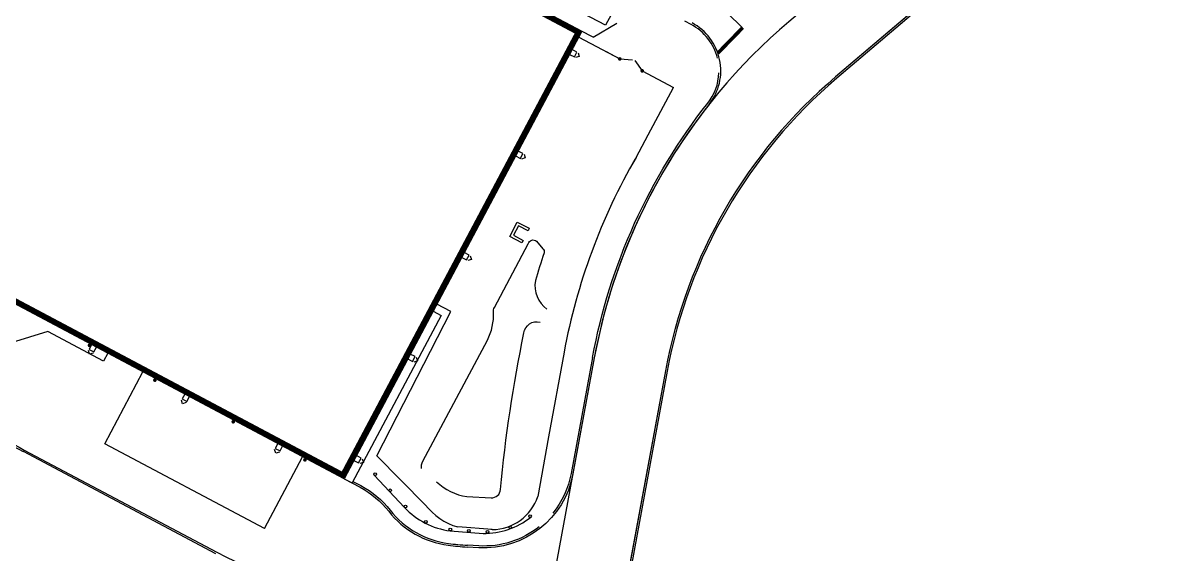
# Model space of a CAD drawing. Header units: feet. Extents: x 4566 to 6562, y 3176 to 5478.
# Drawn here: x 4919 to 5559, y 3818 to 4111 of the extents above; entities that cross this region are included whole.
import ezdxf

# ---------------------------------------------------------------- set-up
doc = ezdxf.new("R2010")
doc.units = ezdxf.units.FT
doc.header["$MEASUREMENT"] = 0
for name, color, linetype in [('BLDG-CANOPIES', 11, 'Continuous'), ('BLDG-EXTENTS', 11, 'Continuous'), ('BLDG-EXTERIOR-STRUCTURES', 7, 'Continuous'), ('C-STRM-DRN', 5, 'Continuous'), ('C-TOPO-POND-BOTTOM-EXTENTS', 82, 'Continuous'), ('E3BDL', 7, 'Continuous'), ('ECTR-LITE-BLDG-EXTR', 1, 'Continuous'), ('GUARD-RAIL', 5, 'Continuous'), ('P7DRS-RD', 92, 'Continuous'), ('PKNG-EOP', 254, 'Continuous'), ('PKNG-STRP-NO-PARKING-EXTENTS', 7, 'Continuous'), ('PKNG-STRP-TRAFFIC-CONTROL', 7, 'Continuous'), ('PLNT-TURF', 92, 'Continuous'), ('SITE-FENC', 1, 'Continuous')]:
    doc.layers.add(name, color=color, linetype=linetype)

# ---------------------------------------------------------------- blocks, each defined once
blk = doc.blocks.new('GDRAIL')
blk.add_circle((0, 0.015), 0.015)
blk = doc.blocks.new('Light_Fixture_Wall_250-W')
at = {"layer": 'ECTR-LITE-BLDG-EXTR'}
for p, q in [((-1.5, 3.75), (0, 5.25)), ((0, 5.25), (1.5, 3.75))]:
    blk.add_line(p, q, dxfattribs=at)
blk.add_lwpolyline([(1.5, 0), (1.5, 3), (-1.5, 3), (-1.5, 0)], close=True, dxfattribs=at)

msp = doc.modelspace()

# ---------------------------------------------------------------- linework, layer by layer
at = {"layer": 'BLDG-CANOPIES'}
for p, q in [((5169.38, 4138.21), (5228.33, 4106.89)), ((5228.33, 4106.89), (5096.74, 3859.26)), ((5096.74, 3859.26), (4717.02, 4061.04))]:
    msp.add_line(p, q, dxfattribs=at)
at = {"layer": 'BLDG-EXTENTS', "const_width": 3}
msp.add_lwpolyline([(5073.67, 4187.37), (5147.48, 4148.15), (5154.82, 4161.95), (5174.68, 4151.39), (5167.35, 4137.59), (5226.3, 4106.27), (5096.12, 3861.29), (4719.05, 4061.66), (4754.24, 4127.89), (4780.74, 4113.82), (4875.72, 4292.56), (4921.42, 4268.28), (4929.4, 4283.29), (4995.92, 4247.94), (4987.94, 4232.93), (5048.36, 4200.82), (5055.69, 4214.62), (5081.01, 4201.17)], close=True, dxfattribs=at)
at = {"layer": 'BLDG-EXTERIOR-STRUCTURES'}
for p, q in [((5234.5, 4103.61), (5247.68, 4111.37)), ((5234.5, 4103.61), (5227.81, 4107.16)), ((5146.01, 3951.99), (5150.43, 3949.64)), ((5150.43, 3949.64), (5101.15, 3856.92)), ((4964.36, 3878.65), (4985.47, 3918.39)), ((5052.66, 3831.73), (4964.36, 3878.65)), ((5052.66, 3831.73), (5073.78, 3871.46)), ((5096.74, 3859.26), (5101.15, 3856.92))]:
    msp.add_line(p, q, dxfattribs=at)
at = {"layer": 'BLDG-EXTERIOR-STRUCTURES', "flags": 128}
msp.add_lwpolyline([(5241.38, 4110.15), (5213.12, 4125.16), (5216.25, 4131.05), (5244.51, 4116.03)], close=True, dxfattribs=at)
at = {"layer": 'C-STRM-DRN'}
msp.add_lwpolyline([(5198.55, 3996.49), (5193.23, 3999.27), (5190.45, 3993.96), (5195.76, 3991.17), (5195.07, 3989.84), (5188.42, 3993.32), (5192.6, 4001.3), (5199.24, 3997.82)], close=True, dxfattribs=at)
at = {"layer": 'C-TOPO-POND-BOTTOM-EXTENTS', "flags": 128}
for points in [[(5139.61, 3864.89, -0.184818), (5140.4, 3868.97), (5176.04, 3936.03, 0.13817), (5179.37, 3951.4, -0.13817), (5179.95, 3954.05), (5198.68, 3989.31, -0.558494), (5203.22, 3990.72), (5206.68, 3986.49, -0.337108), (5207.42, 3984.18), (5207.42, 3984.18, 0.014893), (5202.62, 3968.88, 0.293961), (5209.01, 3953.17)], [(5147.93, 3857.59, 0.159416), (5164.65, 3849.39), (5178.04, 3848.79, 0.434547), (5183.24, 3853.31, -0.027055), (5196.22, 3939.92, -0.461692), (5205.15, 3945.82)]]:
    msp.add_lwpolyline(points, format="xyb", dxfattribs=at)
at = {"layer": 'E3BDL', "flags": 128}
for points in [[(5513.18, 4256.73), (5342.8, 4112.1, 0.172825), (5235.19, 3926.2), (5206.03, 3768.09), (5133.42, 3374.46, 0.067174), (5129.29, 3288.97)], [(5539.06, 4226.24), (5368.68, 4081.61, 0.172825), (5274.53, 3918.94), (5245.37, 3760.83), (5172.76, 3367.21, 0.067174), (5169.15, 3292.4)]]:
    msp.add_lwpolyline(points, format="xyb", dxfattribs=at)
at = {"layer": 'GUARD-RAIL'}
for p, q in [((5113.39, 3861.32), (5130.17, 3843.37)), ((5155.44, 3830.41), (5173.61, 3829.03))]:
    msp.add_line(p, q, dxfattribs=at)
for centre, start, end in [((5160.85, 3872.06), 223.08381, 262.59875), ((5174.18, 3871.03), 269.22804, 308.09389)]:
    msp.add_arc(centre, 42, start, end, dxfattribs=at)
at = {"layer": 'P7DRS-RD', "const_width": 1, "flags": 128}
for points in [[(4955.4, 3933.06, 1), (4956.4, 3933.06, 1)], [(4991.61, 3913.82, 1), (4992.61, 3913.82, 1)], [(5034.96, 3890.79, 1), (5035.96, 3890.79, 1)], [(5074.61, 3869.71, 1), (5075.61, 3869.71, 1)]]:
    msp.add_lwpolyline(points, format="xyb", close=True, dxfattribs=at)
at = {"layer": 'PKNG-EOP'}
for points in [[(5558.57, 4203.46, 0.414146), (5516.29, 4206.91), (5368.68, 4081.61, 0.172825), (5274.53, 3918.94), (5242.18, 3743.53), (5236.61, 3710.36), (5233.61, 3692.5)], [(4845.85, 3942.93, 0.127424), (4919.79, 3875.15), (5026.28, 3818.57, 0.107861), (5111.88, 3794.55), (5175.95, 3790.79, -0.450942), (5203.69, 3755.4), (5201.79, 3745.1), (5198.15, 3725.37, -0.065793), (5195.72, 3717.9)], [(5235.19, 3926.2), (5223.35, 3861.96, -0.378415), (5171.24, 3821.12), (5164.94, 3821.49)], [(5096.74, 3859.26), (5105.57, 3854.57, -0.104918), (5121.48, 3841.24, 0.196837), (5154.41, 3822.48, 0.196837)]]:
    msp.add_lwpolyline(points, format="xyb", dxfattribs=at)
for centre, radius, start, end in [((5275.16, 4085), 30, 321.71519, 62.01428), ((5549.89, 3868.15), 320, 141.71519, 169.54867), ((5173.73, 3971.23), 150, 262.59875, 266.63911)]:
    msp.add_arc(centre, radius, start, end, dxfattribs=at)
at = {"layer": 'PKNG-STRP-NO-PARKING-EXTENTS'}
for p, q in [((4932.79, 3940.72), (4912.51, 3934.51)), ((4963.7, 3924.3), (4932.79, 3940.72)), ((4966.05, 3928.71), (4963.7, 3924.3))]:
    msp.add_line(p, q, dxfattribs=at)
at = {"layer": 'PKNG-STRP-TRAFFIC-CONTROL'}
msp.add_line((5295.61, 4129.93), (5317.25, 4108.83), dxfattribs=at)
at = {"layer": 'PKNG-STRP-TRAFFIC-CONTROL', "const_width": 2}
msp.add_lwpolyline([(5303.53, 4094.75), (5317.26, 4108.84)], dxfattribs=at)
at = {"layer": 'PLNT-TURF'}
for p, q in [((5288.77, 4110.61), (5285.23, 4112.48)), ((5025.81, 3817.68), (4919.33, 3874.27))]:
    msp.add_line(p, q, dxfattribs=at)
for points in [[(5557.81, 4202.81, 0.414146), (5516.94, 4206.15), (5369.33, 4080.85, 0.172825), (5275.51, 3918.76), (5243.16, 3743.36), (5234.59, 3692.33)], [(5303.31, 4091.95, 0.213171), (5288.77, 4110.61)], [(5234.21, 3926.38, -0.122047), (5297.92, 4067.03, 0.158622), (5304.13, 4083.87)], [(5234.21, 3926.38), (5222.36, 3862.14, -0.125672), (5212.2, 3840.13)], [(5101.62, 3857.8), (5106.04, 3855.45, -0.104918), (5122.27, 3841.86, 0.196837), (5154.54, 3823.47, 0.017631), (5164.99, 3822.49)], [(5204.73, 3832.73, -0.185086), (5171.3, 3822.11), (5164.99, 3822.49)]]:
    msp.add_lwpolyline(points, format="xyb", dxfattribs=at)
msp.add_arc((5013.64, 4051.77), 201, 212.96743, 242.01428, dxfattribs=at)
at = {"layer": 'SITE-FENC', "ltscale": 5}
for p, q in [((5226.58, 4103.61), (5249.3, 4091.53)), ((5241.67, 4095.59), (5249.3, 4091.53)), ((5249.3, 4091.53), (5256.28, 4091.02)), ((5257.57, 4090.61), (5261.69, 4084.95)), ((5261.69, 4084.95), (5278.98, 4075.76)), ((5264.96, 4049.56), (5278.98, 4075.76)), ((5258.29, 4037.08), (5264.96, 4049.56)), ((5114.89, 3871.99), (5155.82, 3951.82)), ((5155.82, 3951.82), (5148.1, 3955.92)), ((5218.48, 3929.28), (5209.91, 3882.38)), ((5209.91, 3882.38), (5203.9, 3849.43)), ((5141.7, 3844.88), (5114.89, 3871.99)), ((5178.67, 3831.17), (5159.63, 3832.58)), ((5178.67, 3831.17), (5177.95, 3831.22))]:
    msp.add_line(p, q, dxfattribs=at)
at = {"layer": 'SITE-FENC', "ltscale": 5, "const_width": 1, "flags": 128}
for points in [[(5248.8, 4091.52, 1), (5249.8, 4091.55, 1)], [(5261.19, 4084.93, 1), (5262.19, 4084.97, 1)]]:
    msp.add_lwpolyline(points, format="xyb", close=True, dxfattribs=at)
at = {"layer": 'SITE-FENC', "ltscale": 5}
for centre, radius, start, end in [((5549.89, 3868.15), 337, 149.91425, 169.54867), ((5549.89, 3868.15), 337, 149.91425, 150.8768), ((5178.7, 3857.68), 26.52, 269.934, 341.86752), ((5169.83, 3866.65), 35.57, 217.72865, 253.32915)]:
    msp.add_arc(centre, radius, start, end, dxfattribs=at)

# ---------------------------------------------------------------- block references
for p, rotation in [((5222.23, 4095.41), 242.0142838783115), ((5192.38, 4039.24), 242.0109478092808), ((5162.53, 3983.08), 242.0142838783139), ((4958.4, 3932.78), 152.0142838783125), ((5132.69, 3926.91), 242.014283878313), ((5009.91, 3905.41), 152.014283878309), ((5061.42, 3878.03), 152.0142838783232), ((5102.84, 3870.74), 242.0142838782678)]:
    msp.add_blockref('Light_Fixture_Wall_250-W', p, dxfattribs=dict(rotation=rotation))
at = {"layer": 'GUARD-RAIL'}
for p, xscale, yscale, zscale, rotation in [((5113.39, 3861.32), 50, 50, 50, 313.0838888888889), ((5121.78, 3852.35), 50, 50, 50, 313.0838888888889), ((5130.17, 3843.37), 50, 50, 50, 313.0838888888889), ((5141.68, 3834.69), 49.99999999999999, 49.99999999999999, 49.99999999999999, 332.8413888888888), ((5200.09, 3837.98), 50.00000000000001, 50.00000000000001, 50.00000000000001, 37.89027777777776), ((5155.44, 3830.41), 50.00000000000001, 50.00000000000001, 50.00000000000001, 352.5988888888889), ((5165.78, 3829.63), 50.00000000000001, 50.00000000000001, 50.00000000000001, 355.6644444444444), ((5176.11, 3829.08), 50.00000000000001, 50.00000000000001, 50.00000000000001, 355.6644444444444), ((5188.82, 3831.67), 50.00000000000001, 50.00000000000001, 50.00000000000001, 17.26472222222218)]:
    msp.add_blockref('GDRAIL', p, dxfattribs=dict(at, xscale=xscale, yscale=yscale, zscale=zscale, rotation=rotation))

doc.saveas('drawing.dxf')
